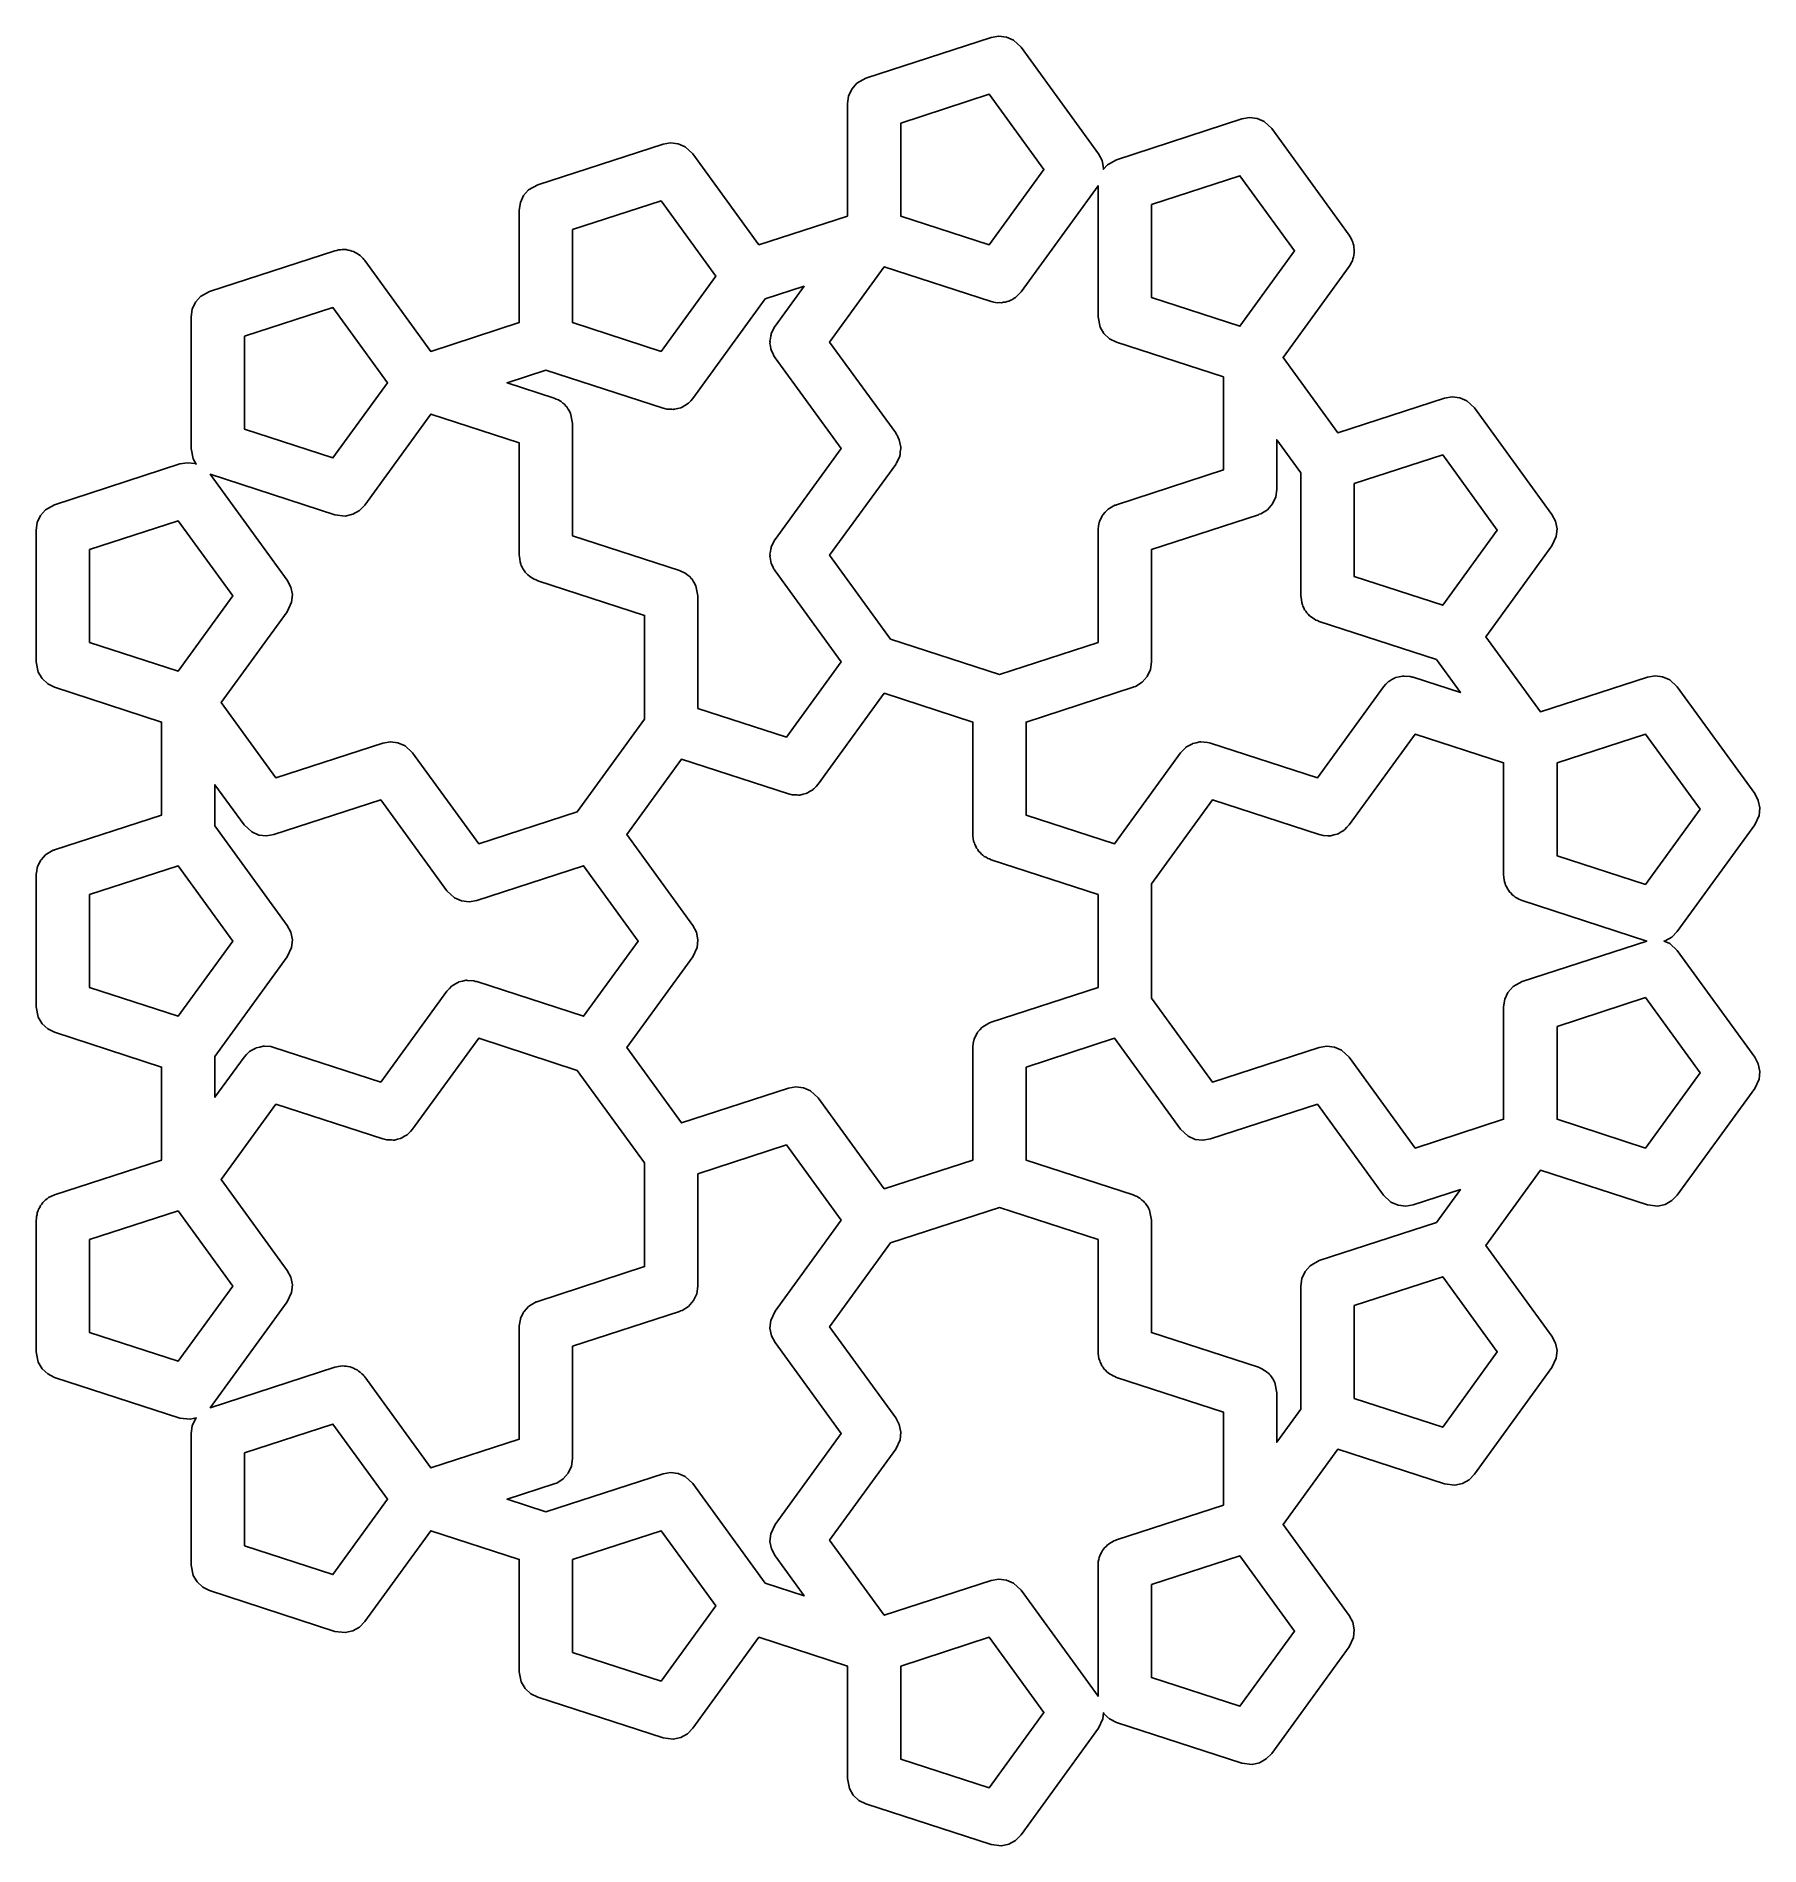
# Model space of a CAD drawing. Header units: millimetres. Extents: x 68 to 170, y 65 to 173.
import ezdxf

# ---------------------------------------------------------------- set-up
doc = ezdxf.new("R2010")
doc.units = ezdxf.units.MM
doc.layers.add('Layer_2', color=7, linetype='CONTINUOUS')

msp = doc.modelspace()

# ---------------------------------------------------------------- linework, layer by layer
at = {"layer": 'Layer_2', "color": 7}
for points in [[(125.503768, 172.78617), (125.923297, 172.604748), (126.374303, 172.186653), (130.978481, 165.849543), (131.191111, 165.444935), (131.279646, 164.996516), (131.273481, 164.931085), (131.512146, 165.201933), (132.049147, 165.501667), (139.498866, 167.922226), (139.949378, 167.999418), (140.40321, 167.945049), (140.822738, 167.763627), (141.273744, 167.345532), (145.877923, 161.008422), (145.928808, 160.911593), (145.99372, 160.82354), (146.034572, 160.710338), (146.090553, 160.603814), (146.111746, 160.496501), (146.14888, 160.3936), (146.155786, 160.273455), (146.179096, 160.155395), (146.16883, 160.046482), (146.1751, 159.937275), (146.147488, 159.820155), (146.136191, 159.700336), (146.095318, 159.598865), (146.070209, 159.492394), (146.003449, 159.370813), (145.965402, 159.276362), (145.920762, 159.220228), (145.877918, 159.142205), (141.951681, 153.738204), (145.199973, 149.267312), (151.552759, 151.331456), (152.003271, 151.408649), (152.457102, 151.354279), (152.876631, 151.172857), (153.327637, 150.754763), (157.931816, 144.417653), (158.144445, 144.013044), (158.23298, 143.564626), (158.190081, 143.109566), (157.931816, 142.551436), (154.005579, 137.147435), (157.253871, 132.676543), (163.606657, 134.74069), (164.057169, 134.817882), (164.511, 134.763513), (164.930529, 134.58209), (165.381535, 134.163996), (169.985716, 127.826886), (170.198346, 127.42228), (170.286881, 126.973859), (170.243982, 126.5188), (169.985716, 125.960669), (165.381535, 119.623557), (165.062437, 119.296302), (164.663321, 119.073533), (164.599183, 119.059193), (164.930529, 118.915905), (165.381535, 118.49781), (169.985716, 112.160701), (170.198346, 111.756095), (170.286881, 111.307674), (170.243982, 110.852614), (169.985716, 110.294483), (165.381535, 103.957374), (165.062437, 103.630119), (164.663321, 103.407348), (164.217279, 103.307528), (163.606657, 103.38068), (157.253871, 105.444827), (154.005579, 100.973932), (157.931816, 95.569932), (158.144445, 95.165323), (158.23298, 94.716904), (158.190081, 94.261845), (157.931816, 93.703714), (153.327637, 87.366605), (153.008539, 87.039349), (152.609426, 86.816581), (152.16338, 86.716759), (151.552759, 86.789911), (145.199973, 88.854058), (141.951681, 84.383166), (145.877918, 78.979165), (146.090547, 78.574556), (146.179082, 78.126138), (146.136183, 77.671078), (145.877918, 77.112947), (141.273739, 70.775835), (140.954641, 70.44858), (140.555528, 70.225812), (140.109482, 70.12599), (139.498861, 70.199142), (132.049142, 72.619703), (131.639297, 72.822057), (131.304096, 73.132799), (131.270626, 73.189362), (131.236744, 72.829954), (130.978479, 72.271824), (126.3743, 65.934714), (126.055202, 65.607459), (125.656089, 65.384691), (125.210043, 65.284869), (124.599422, 65.358021), (117.149703, 67.778582), (116.739858, 67.980936), (116.404657, 68.291678), (116.171887, 68.685045), (116.052767, 69.288385), (116.052767, 75.968098), (110.796917, 77.675827), (106.87068, 72.271824), (106.551582, 71.944569), (106.152466, 71.7218), (105.706423, 71.621978), (105.095802, 71.69513), (97.646083, 74.115692), (97.236238, 74.318045), (96.901037, 74.628788), (96.668267, 75.022154), (96.549146, 75.625494), (96.549146, 82.305207), (91.293296, 84.012937), (87.367062, 78.608936), (87.047964, 78.281681), (86.648851, 78.058912), (86.202806, 77.95909), (85.592184, 78.032242), (78.142465, 80.452801), (77.73262, 80.655155), (77.397419, 80.965895), (77.16465, 81.359264), (77.045529, 81.962604), (77.045529, 89.795702), (77.111331, 90.248018), (77.303278, 90.662837), (77.346728, 90.712147), (76.994446, 90.633309), (76.383825, 90.706461), (68.934105, 93.12702), (68.52426, 93.329374), (68.18906, 93.640114), (67.95629, 94.033483), (67.837169, 94.636823), (67.837169, 102.469924), (67.852912, 102.57817), (67.852118, 102.687562), (67.885609, 102.803158), (67.902939, 102.922239), (67.948873, 103.021511), (67.979316, 103.126588), (68.044351, 103.227844), (68.094886, 103.337058), (68.16721, 103.419135), (68.226324, 103.511173), (68.31751, 103.589701), (68.397072, 103.679993), (68.489782, 103.738058), (68.572668, 103.80944), (68.698136, 103.868559), (68.784441, 103.922613), (68.853555, 103.941795), (68.934073, 103.979734), (75.286857, 106.043878), (75.286857, 111.570204), (68.934073, 113.634348), (68.524228, 113.836701), (68.189028, 114.147444), (67.956258, 114.540811), (67.837137, 115.14415), (67.837137, 122.977227), (67.841344, 123.006205), (67.838196, 123.035311), (67.874171, 123.231828), (67.902934, 123.429543), (67.915237, 123.456115), (67.920502, 123.484918), (68.010979, 123.663038), (68.094881, 123.844362), (68.114249, 123.866323), (68.127504, 123.892437), (68.264966, 124.037381), (68.397072, 124.187299), (68.418477, 124.199258), (68.442025, 124.224103), (68.838011, 124.452388), (68.897272, 124.466517), (68.934063, 124.487048), (75.286846, 126.551193), (75.286846, 132.077518), (68.934063, 134.141662), (68.524218, 134.344016), (68.189017, 134.654756), (67.956247, 135.048125), (67.837127, 135.651465), (67.837127, 143.484563), (67.902929, 143.936879), (68.094876, 144.351698), (68.397062, 144.694632), (68.934063, 144.994365), (76.383782, 147.414927), (76.834294, 147.492119), (77.288125, 147.43775), (77.348448, 147.411662), (77.164607, 147.722341), (77.045487, 148.325681), (77.045487, 156.158766), (77.111288, 156.611082), (77.303236, 157.025901), (77.605422, 157.368835), (78.142423, 157.668569), (85.592142, 160.089128), (85.69996, 160.107596), (85.803761, 160.142121), (85.924043, 160.145984), (86.042653, 160.166304), (86.151262, 160.153287), (86.260601, 160.156805), (86.377005, 160.126243), (86.496485, 160.111929), (86.596881, 160.068514), (86.702694, 160.040733), (86.805569, 159.97827), (86.916014, 159.930507), (86.999879, 159.860287), (87.093391, 159.803507), (87.188389, 159.702444), (87.266465, 159.637071), (87.306057, 159.577267), (87.36702, 159.512413), (91.293254, 154.108412), (96.549104, 155.816141), (96.549104, 162.495854), (96.614906, 162.94817), (96.806853, 163.362989), (97.109039, 163.705924), (97.64604, 164.005657), (105.09576, 166.426216), (105.546271, 166.503408), (106.000103, 166.449039), (106.419631, 166.267617), (106.870638, 165.849522), (110.796874, 160.445521), (116.052724, 162.153251), (116.052724, 168.832964), (116.118526, 169.28528), (116.310473, 169.700099), (116.612659, 170.043033), (117.14966, 170.342766), (124.59938, 172.763326), (125.049891, 172.840518)], [(119.227769, 167.679598), (119.227769, 162.153272), (124.483619, 160.445543), (127.731912, 164.916435), (124.483619, 169.387327)], [(126.374303, 157.646217), (126.297936, 157.5679), (126.234251, 157.478952), (126.13922, 157.405126), (126.055205, 157.318961), (125.959682, 157.265645), (125.873301, 157.198536), (125.761168, 157.154843), (125.656091, 157.096193), (125.54935, 157.072301), (125.447414, 157.032582), (125.327481, 157.02266), (125.210046, 156.996387), (125.100905, 157.003901), (124.991897, 156.994879), (124.85565, 157.020808), (124.75405, 157.027819), (124.686864, 157.052928), (124.599425, 157.06957), (118.246639, 159.133717), (114.998347, 154.662825), (118.924583, 149.258822), (118.970369, 149.171694), (119.029872, 149.093282), (119.047493, 149.024943), (119.137216, 148.854213), (119.225751, 148.405794), (119.22075, 148.352896), (119.227761, 148.325713), (119.20057, 148.138801), (119.182843, 147.950735), (119.168794, 147.920382), (119.161967, 147.873397), (118.97002, 147.458578), (118.938625, 147.422949), (118.924575, 147.392604), (114.998339, 141.988603), (118.621389, 137.001904), (125.089981, 134.90013), (130.9522, 136.804882), (130.9522, 143.484592), (130.956407, 143.513569), (130.953259, 143.542676), (130.989234, 143.739193), (131.017997, 143.936908), (131.0303, 143.96348), (131.035565, 143.992282), (131.126042, 144.170403), (131.209944, 144.351727), (131.229312, 144.373687), (131.242567, 144.399802), (131.380029, 144.544746), (131.512135, 144.694664), (131.53354, 144.706623), (131.557088, 144.731467), (131.953074, 144.959753), (132.012335, 144.973881), (132.049126, 144.994413), (138.401909, 147.058557), (138.401909, 152.584838), (132.049126, 154.648982), (131.639281, 154.851335), (131.30408, 155.162078), (131.07131, 155.555445), (130.95219, 156.158785), (130.95219, 163.947165)], [(134.127208, 162.838477), (134.127208, 157.312151), (139.383058, 155.604422), (142.63135, 160.075314), (139.383058, 164.546206)], [(99.724149, 161.342488), (99.724149, 155.816162), (104.979999, 154.108433), (108.228291, 158.579325), (104.979999, 163.050217)], [(111.171678, 157.228916), (106.870683, 151.309107), (106.738822, 151.173876), (106.613934, 151.032146), (106.579747, 151.010742), (106.551584, 150.98186), (106.386643, 150.889795), (106.226565, 150.789534), (106.187695, 150.778739), (106.152468, 150.759081), (105.968123, 150.717827), (105.786124, 150.667334), (105.745796, 150.668127), (105.706426, 150.659317), (105.612523, 150.670562), (105.329125, 150.675747), (105.183458, 150.721962), (105.095805, 150.732466), (98.136649, 152.993635), (95.824186, 152.242269), (98.627213, 151.331509), (98.751199, 151.270293), (98.881364, 151.223689), (98.955077, 151.169632), (99.037058, 151.129156), (99.138465, 151.035147), (99.249952, 150.953391), (99.305213, 150.880567), (99.372259, 150.818413), (99.442672, 150.69942), (99.526251, 150.589276), (99.54046, 150.534161), (99.605026, 150.425047), (99.724146, 149.821707), (99.724146, 143.141996), (106.07693, 141.077852), (106.200916, 141.016635), (106.331081, 140.970032), (106.404794, 140.915975), (106.486775, 140.875499), (106.588187, 140.781487), (106.699669, 140.699733), (106.754922, 140.626917), (106.821975, 140.564759), (106.892392, 140.445757), (106.975968, 140.335619), (106.990176, 140.280506), (107.054743, 140.17139), (107.173863, 139.56805), (107.173863, 132.888336), (112.429713, 131.180607), (115.678006, 135.651499), (111.751769, 141.0555), (111.719468, 141.116965), (111.675497, 141.170708), (111.613622, 141.318374), (111.539139, 141.460106), (111.525698, 141.528231), (111.498864, 141.592274), (111.481613, 141.75145), (111.450602, 141.908527), (111.45711, 141.97766), (111.449649, 142.046693), (111.478478, 142.204175), (111.493506, 142.363587), (111.516922, 142.414199), (111.53195, 142.496299), (111.738947, 142.903816), (111.747811, 142.913156), (111.751779, 142.921728), (115.678016, 148.325729), (111.751779, 153.729732), (111.719479, 153.791195), (111.675508, 153.84494), (111.61363, 153.992614), (111.53915, 154.134341), (111.525709, 154.202461), (111.498872, 154.266506), (111.481621, 154.425684), (111.450609, 154.58276), (111.457118, 154.651893), (111.449657, 154.720925), (111.478486, 154.878408), (111.493514, 155.037819), (111.51693, 155.088431), (111.531958, 155.170531), (111.738955, 155.578048), (111.747819, 155.587388), (111.751787, 155.59596), (113.484152, 157.980356)], [(80.220532, 155.005379), (80.220532, 149.479053), (85.476382, 147.771324), (88.724674, 152.242216), (85.476382, 156.713108)], [(87.367065, 144.971998), (87.047967, 144.644742), (86.648854, 144.421974), (86.202808, 144.322152), (85.592187, 144.395304), (78.184981, 146.802049), (82.762886, 140.501105), (82.975516, 140.096499), (83.064051, 139.648078), (83.021151, 139.193019), (82.762886, 138.634888), (78.83665, 133.230887), (82.084942, 128.759995), (88.437725, 130.824139), (88.888237, 130.901332), (89.342068, 130.846962), (89.761597, 130.66554), (90.212603, 130.247446), (94.13884, 124.843445), (100.001062, 126.748196), (103.998869, 132.250707), (103.998869, 138.414609), (97.646085, 140.478753), (97.547996, 140.527183), (97.443729, 140.560264), (97.344148, 140.62783), (97.23624, 140.681107), (97.156019, 140.755476), (97.065497, 140.816894), (96.989294, 140.910032), (96.90104, 140.991847), (96.845329, 141.085996), (96.776064, 141.170655), (96.729558, 141.281642), (96.66827, 141.385216), (96.652342, 141.465948), (96.599431, 141.592221), (96.565445, 141.906072), (96.549147, 141.988556), (96.549147, 148.668269), (91.293296, 150.375998)], [(141.576928, 145.905106), (141.511126, 145.45279), (141.319179, 145.037971), (141.016993, 144.695037), (140.629624, 144.452417), (140.535562, 144.426329), (140.479992, 144.395312), (134.127208, 142.331167), (134.127208, 135.651454), (134.061406, 135.199139), (133.869459, 134.784319), (133.567273, 134.441385), (133.179905, 134.198765), (133.085843, 134.172677), (133.030272, 134.14166), (126.677489, 132.077516), (126.677489, 126.55119), (131.933339, 124.843461), (135.859573, 130.247461), (136.011547, 130.40332), (136.161285, 130.561207), (136.170916, 130.566763), (136.178668, 130.574727), (136.368793, 130.680846), (136.557269, 130.789503), (136.56809, 130.792149), (136.5778, 130.797573), (136.790192, 130.845105), (137.001904, 130.895577), (137.01299, 130.895048), (137.023837, 130.897429), (137.070462, 130.891846), (137.458283, 130.870547), (137.563844, 130.832752), (137.634459, 130.824285), (143.987245, 128.760141), (147.913482, 134.164141), (148.065456, 134.32), (148.215194, 134.477887), (148.224825, 134.483443), (148.232603, 134.491407), (148.42276, 134.597545), (148.611204, 134.706183), (148.621999, 134.708829), (148.631709, 134.714253), (148.844172, 134.761798), (149.05581, 134.812254), (149.066896, 134.811725), (149.077744, 134.814106), (149.124368, 134.808524), (149.512189, 134.787225), (149.61775, 134.749429), (149.688365, 134.740962), (152.49139, 133.830203), (151.062211, 135.797298), (144.103056, 138.058467), (144.004967, 138.106896), (143.9007, 138.139977), (143.801118, 138.207544), (143.693211, 138.26082), (143.612992, 138.335187), (143.522467, 138.396607), (143.446259, 138.489754), (143.35801, 138.571563), (143.302305, 138.665704), (143.233034, 138.750368), (143.186528, 138.861358), (143.12524, 138.964929), (143.109312, 139.045662), (143.056401, 139.171934), (143.022415, 139.485785), (143.006117, 139.568269), (143.006117, 146.885559), (141.576938, 148.852655)], [(146.181106, 146.247707), (146.181106, 140.721382), (151.436956, 139.013652), (154.685249, 143.484544), (151.436956, 147.955437)], [(71.012172, 142.33116), (71.012172, 136.804834), (76.268022, 135.097105), (79.516314, 139.567997), (76.268022, 144.038889)], [(114.320402, 128.381228), (114.188542, 128.245997), (114.063653, 128.104268), (114.029466, 128.082863), (114.001304, 128.053981), (113.836363, 127.961917), (113.676284, 127.861655), (113.637415, 127.85086), (113.602188, 127.831202), (113.417842, 127.789948), (113.235843, 127.739455), (113.195515, 127.740249), (113.156145, 127.731438), (113.062242, 127.742683), (112.778844, 127.747869), (112.633178, 127.794083), (112.545524, 127.804587), (106.192738, 129.868734), (102.944446, 125.397839), (106.870683, 119.993839), (107.083312, 119.58923), (107.171847, 119.140811), (107.128948, 118.685752), (106.870683, 118.127621), (102.944446, 112.72362), (106.192738, 108.252728), (112.545524, 110.316875), (112.996035, 110.394067), (113.449867, 110.339698), (113.869396, 110.158276), (114.320402, 109.740181), (118.246639, 104.336181), (123.502489, 106.04391), (123.502489, 112.72362), (123.506696, 112.752598), (123.503547, 112.781704), (123.539523, 112.978221), (123.568285, 113.175936), (123.580588, 113.202508), (123.585854, 113.231311), (123.676331, 113.409431), (123.760233, 113.590755), (123.7796, 113.612716), (123.792856, 113.63883), (123.930317, 113.783774), (124.062424, 113.933692), (124.083829, 113.945651), (124.107377, 113.970496), (124.503363, 114.198781), (124.562624, 114.21291), (124.599414, 114.233441), (130.952198, 116.297586), (130.952198, 121.823911), (124.599414, 123.888056), (124.501325, 123.936485), (124.397058, 123.969566), (124.297477, 124.037132), (124.189569, 124.090409), (124.109348, 124.164778), (124.018826, 124.226196), (123.942623, 124.319334), (123.854369, 124.401149), (123.798658, 124.495298), (123.729393, 124.579957), (123.682887, 124.690944), (123.621599, 124.794518), (123.605671, 124.87525), (123.55276, 125.001523), (123.518774, 125.315374), (123.502502, 125.397858), (123.502502, 132.077571), (118.246652, 133.7853)], [(145.87792, 125.960669), (145.74606, 125.825438), (145.621171, 125.683708), (145.586984, 125.662304), (145.558822, 125.633422), (145.393881, 125.541357), (145.233803, 125.441096), (145.194933, 125.430301), (145.159706, 125.410643), (144.97536, 125.369389), (144.793361, 125.318896), (144.753034, 125.319689), (144.713664, 125.310879), (144.61976, 125.322124), (144.336363, 125.327309), (144.190696, 125.373524), (144.103042, 125.384028), (137.750256, 127.448172), (134.127208, 122.461472), (134.127208, 115.65999), (137.750256, 110.67329), (144.103042, 112.737434), (144.553554, 112.814627), (145.007386, 112.760257), (145.426914, 112.578835), (145.87792, 112.160741), (149.804157, 106.75674), (155.060004, 108.464469), (155.060004, 115.144182), (155.125806, 115.596498), (155.317754, 116.011317), (155.619939, 116.354251), (156.15694, 116.653985), (163.564144, 119.06073), (156.15694, 121.467478), (156.058851, 121.515907), (155.954584, 121.548988), (155.855003, 121.616555), (155.747096, 121.669831), (155.666877, 121.744198), (155.576352, 121.805618), (155.500144, 121.898765), (155.411895, 121.980574), (155.35619, 122.074715), (155.286919, 122.159379), (155.240413, 122.270369), (155.179125, 122.37394), (155.15255, 122.480057), (155.110275, 122.580945), (155.092813, 122.71855), (155.068074, 122.817324), (155.071196, 122.888973), (155.060004, 122.97728), (155.060004, 129.656993), (149.804157, 131.364723)], [(158.235004, 129.656941), (158.235004, 124.130612), (163.490854, 122.422883), (166.739147, 126.893778), (163.490854, 131.36467)], [(78.461891, 125.913594), (82.762886, 119.993786), (82.975516, 119.58918), (83.064051, 119.140758), (83.021151, 118.685699), (82.762886, 118.127568), (78.461891, 112.20776), (78.461891, 109.776289), (80.194258, 112.160688), (80.346232, 112.316546), (80.495971, 112.474433), (80.505602, 112.479989), (80.51338, 112.487953), (80.703536, 112.594091), (80.891981, 112.702729), (80.902776, 112.705375), (80.912486, 112.710799), (81.124949, 112.758344), (81.336586, 112.8088), (81.347672, 112.808271), (81.35852, 112.810652), (81.405145, 112.80507), (81.792966, 112.783771), (81.898527, 112.745975), (81.969142, 112.737508), (88.321925, 110.673364), (92.248162, 116.077365), (92.400136, 116.233223), (92.549874, 116.391111), (92.559505, 116.396667), (92.567257, 116.404631), (92.757413, 116.510768), (92.945858, 116.619406), (92.956653, 116.622052), (92.966363, 116.627476), (93.178826, 116.675022), (93.390463, 116.725478), (93.401549, 116.724949), (93.412397, 116.72733), (93.459022, 116.721747), (93.846843, 116.700448), (93.952404, 116.662652), (94.023019, 116.654186), (100.375805, 114.590039), (103.624097, 119.060931), (100.375805, 123.531823), (94.023019, 121.467679), (93.572507, 121.390487), (93.118675, 121.444856), (92.699147, 121.626278), (92.248141, 122.044373), (88.321904, 127.448374), (81.969121, 125.384229), (81.518609, 125.307037), (81.064777, 125.361406), (80.645249, 125.542828), (80.194243, 125.960923), (78.461875, 128.345322)], [(71.012172, 121.82384), (71.012172, 116.297514), (76.268022, 114.589785), (79.516314, 119.060677), (76.268022, 123.531569)], [(158.235004, 113.990742), (158.235004, 108.464416), (163.490854, 106.756687), (166.739147, 111.227579), (163.490854, 115.698471)], [(90.212603, 107.873911), (90.080743, 107.73868), (89.955854, 107.596951), (89.921667, 107.575546), (89.893505, 107.546664), (89.728564, 107.454599), (89.568486, 107.354338), (89.529616, 107.343543), (89.494389, 107.323885), (89.310043, 107.282631), (89.128044, 107.232138), (89.087717, 107.232932), (89.048347, 107.224121), (88.954443, 107.235366), (88.671045, 107.240552), (88.525379, 107.286766), (88.437725, 107.29727), (82.084942, 109.361415), (78.83665, 104.890522), (82.762886, 99.486522), (82.975516, 99.081915), (83.064051, 98.633494), (83.021151, 98.178435), (82.762886, 97.620304), (78.184978, 91.319355), (85.592187, 93.726106), (85.700005, 93.744574), (85.803806, 93.779099), (85.924088, 93.782962), (86.042698, 93.803282), (86.151307, 93.790265), (86.260646, 93.793784), (86.37705, 93.763222), (86.49653, 93.748908), (86.596926, 93.705492), (86.702739, 93.677711), (86.805614, 93.615248), (86.916059, 93.567485), (86.999924, 93.497265), (87.093436, 93.440485), (87.188434, 93.339423), (87.266507, 93.274052), (87.3061, 93.214246), (87.367065, 93.149391), (91.293299, 87.74539), (96.549149, 89.453119), (96.549149, 96.13283), (96.553356, 96.161807), (96.550207, 96.190914), (96.586183, 96.387431), (96.614946, 96.585146), (96.627249, 96.611718), (96.632514, 96.64052), (96.722991, 96.81864), (96.806893, 96.999965), (96.82626, 97.021925), (96.839516, 97.04804), (96.976978, 97.192984), (97.109084, 97.342902), (97.130489, 97.354861), (97.154037, 97.379705), (97.550023, 97.60799), (97.609284, 97.622119), (97.646075, 97.642651), (103.998858, 99.706795), (103.998858, 105.87065), (100.001062, 111.373158), (94.13884, 113.277912)], [(126.677489, 111.570183), (126.677489, 106.043857), (133.030272, 103.979713), (133.154259, 103.918496), (133.284423, 103.871892), (133.358136, 103.817835), (133.440117, 103.777359), (133.541529, 103.683348), (133.653011, 103.601594), (133.708264, 103.528778), (133.775318, 103.46662), (133.845734, 103.347618), (133.92931, 103.23748), (133.943519, 103.182367), (134.008085, 103.07325), (134.127206, 102.46991), (134.127206, 95.790197), (140.479989, 93.726053), (140.603975, 93.664836), (140.73414, 93.618233), (140.807853, 93.564176), (140.889834, 93.5237), (140.991246, 93.429688), (141.102728, 93.347934), (141.157981, 93.275118), (141.225035, 93.21296), (141.295451, 93.093958), (141.379027, 92.98382), (141.393235, 92.928707), (141.457802, 92.81959), (141.576922, 92.21625), (141.576922, 89.268975), (143.006101, 91.23607), (143.006101, 98.55336), (143.071903, 99.005676), (143.26385, 99.420495), (143.566036, 99.763429), (144.103037, 100.063162), (151.062193, 102.324329), (152.491371, 104.291426), (149.688346, 103.380667), (149.237835, 103.303475), (148.784003, 103.357844), (148.364474, 103.539266), (147.913468, 103.957361), (143.987232, 109.361362), (137.634446, 107.297217), (137.183934, 107.220025), (136.730102, 107.274394), (136.310574, 107.455817), (135.859568, 107.873911), (131.933334, 113.277912)], [(107.173869, 105.233073), (107.173869, 98.55336), (107.108067, 98.101044), (106.916119, 97.686225), (106.613934, 97.343291), (106.226565, 97.10067), (106.132503, 97.074583), (106.076933, 97.043565), (99.724149, 94.979421), (99.724149, 88.299708), (99.658347, 87.847392), (99.4664, 87.432573), (99.164214, 87.089639), (98.776846, 86.847019), (98.682784, 86.820931), (98.627213, 86.789914), (95.824188, 85.879157), (98.136649, 85.12779), (105.095805, 87.388959), (105.546316, 87.466151), (106.000148, 87.411782), (106.419676, 87.23036), (106.870683, 86.812266), (111.171678, 80.892457), (113.484139, 80.14109), (111.751774, 82.525486), (111.539144, 82.930092), (111.450609, 83.378514), (111.493509, 83.833573), (111.751774, 84.391704), (115.678011, 89.795705), (111.751774, 95.199705), (111.539144, 95.604311), (111.450609, 96.052733), (111.493509, 96.507792), (111.751774, 97.065923), (115.678011, 102.469926), (112.429719, 106.940818)], [(71.012172, 101.316523), (71.012172, 95.790197), (76.268022, 94.082468), (79.516314, 98.55336), (76.268022, 103.024252)], [(118.621397, 101.119501), (114.998347, 96.132798), (118.924583, 90.728797), (119.137213, 90.324191), (119.225748, 89.87577), (119.182848, 89.420711), (118.924583, 88.86258), (114.998347, 83.458579), (118.246639, 78.987687), (124.599425, 81.051834), (125.049936, 81.129026), (125.503768, 81.074657), (125.923297, 80.893235), (126.374303, 80.47514), (130.952208, 74.174189), (130.952208, 81.962591), (130.967951, 82.070837), (130.967157, 82.180229), (131.000646, 82.295825), (131.017976, 82.414906), (131.063913, 82.514181), (131.094353, 82.619252), (131.159382, 82.720503), (131.209923, 82.829725), (131.28225, 82.911804), (131.34136, 83.00384), (131.432546, 83.082368), (131.512109, 83.17266), (131.604819, 83.230725), (131.687705, 83.302107), (131.813173, 83.361226), (131.899477, 83.41528), (131.968592, 83.434462), (132.04911, 83.472401), (138.401893, 85.536545), (138.401893, 91.062871), (132.04911, 93.127015), (131.951021, 93.175444), (131.846754, 93.208525), (131.747173, 93.276092), (131.639265, 93.329368), (131.559043, 93.403737), (131.468521, 93.465155), (131.392319, 93.558294), (131.304064, 93.640108), (131.248354, 93.734258), (131.179088, 93.818916), (131.132583, 93.929904), (131.071295, 94.033478), (131.055367, 94.11421), (131.002455, 94.240482), (130.96847, 94.554334), (130.952171, 94.636818), (130.952171, 101.316531), (125.089952, 103.221282)], [(146.181106, 97.399972), (146.181106, 91.873647), (151.436956, 90.165917), (154.685249, 94.63681), (151.436956, 99.107702)], [(80.220532, 88.642304), (80.220532, 83.115978), (85.476382, 81.408249), (88.724674, 85.879141), (85.476382, 90.350033)], [(99.724149, 82.305194), (99.724149, 76.778866), (104.979999, 75.071137), (108.228291, 79.542031), (104.979999, 84.012924)], [(134.127208, 80.809206), (134.127208, 75.282877), (139.383058, 73.575148), (142.63135, 78.046043), (139.383058, 82.516935)], [(119.227769, 75.968085), (119.227769, 70.441757), (124.483619, 68.734027), (127.731912, 73.204919), (124.483619, 77.675814)]]:
    msp.add_lwpolyline(points, close=True, dxfattribs=at)

doc.saveas('drawing.dxf')
